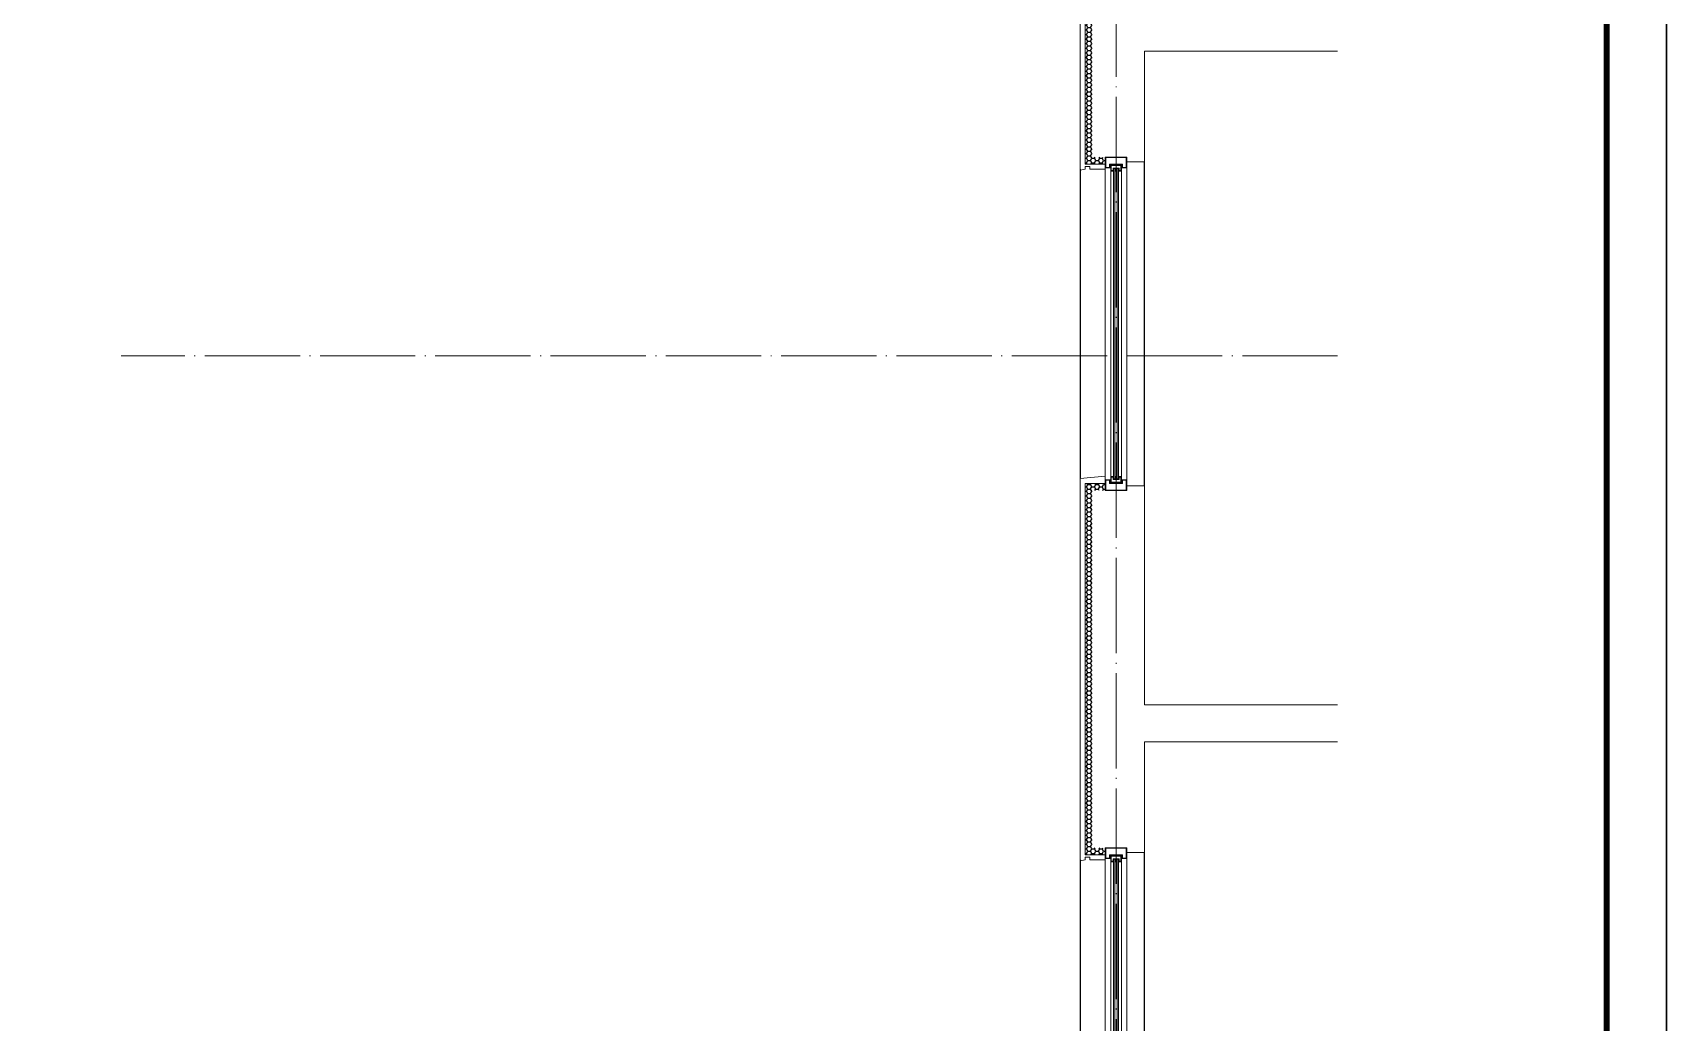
# Model space of a CAD drawing. Extents: x -518115 to 389031, y -231062 to 1628073.
# Drawn here: x 253822 to 260680, y -210503 to -206348 of the extents above; entities that cross this region are included whole.
import ezdxf

# ---------------------------------------------------------------- set-up
doc = ezdxf.new("R2010")
doc.units = 0
doc.header["$LTSCALE"] = 1000
doc.header["$MEASUREMENT"] = 0
doc.linetypes.add('DOTE', pattern=[2.42, 2, -0.2, 0.02, -0.2])
for name, color, linetype, lineweight in [('DOTE', 19, 'DOTE', 9), ('PUB_HATCH', 8, 'Continuous', 9), ('S_WINDOW', 144, 'Continuous', 15), ('内粉刷', 37, 'Continuous', 9), ('细细', 250, 'Continuous', 0)]:
    doc.layers.add(name, color=color, linetype=linetype, lineweight=lineweight)
doc.layers.add('yichutu', color=7, linetype='Continuous', true_color=0xffffff, plot=False)
for name, color, linetype in [('图框', 140, 'Continuous'), ('看线', 251, 'Continuous'), ('立面-看线', 251, 'Continuous')]:
    doc.layers.add(name, color=color, linetype=linetype)
pattern_1 = [(315, (-218910.2607, -140541.0897), (-1.767766953, -1.767766953), []), (315, (-218909.0822, -140541.0897), (-1.767766953, -1.767766953), [])]
pattern_2 = [(315, (-218910.2607, -141979.3279), (-1.767766953, -1.767766953), []), (315, (-218909.0822, -141979.3279), (-1.767766953, -1.767766953), [])]

# ---------------------------------------------------------------- blocks, each defined once
blk = doc.blocks.new('GFDDDDRG')
at = {"layer": '图框'}
blk.add_lwpolyline([(923310, -107437), (923310, -159999), (893610, -159999), (893610, -107437)], close=True, dxfattribs=at)
blk.add_lwpolyline([(923310, -107437), (923310, -159999), (893610, -159999), (893610, -107437)], close=True, dxfattribs=at)
at = {"layer": '图框', "const_width": 50}
blk.add_lwpolyline([(894110, -159499), (922810, -159499), (922810, -108687), (894110, -108687)], close=True, dxfattribs=at)
blk = doc.blocks.new('yct-1051-594-26275-14850-25-1002.0')
at = {"layer": 'yichutu', "color": 7, "true_color": 0xffffff}
blk.add_lwpolyline([(0, 0), (0, 14850), (26275, 14850), (26275, 0)], close=True, dxfattribs=at)
blk = doc.blocks.new('zrszerf')
at = {"layer": '细细'}
h = blk.add_hatch(dxfattribs=at)
h.set_pattern_fill('金属', color=256, style=0)
h.set_pattern_definition(pattern_1)
h.paths.add_polyline_path([(257694.9, 608543.3), (257714.9, 608543.3), (257714.9, 608556.8), (257764.9, 608556.8), (257764.9, 608543.3), (257784.9, 608543.3), (257784.9, 608588.3), (257694.9, 608588.3)])
h.paths.add_polyline_path([(257712.9, 608558.8), (257712.9, 608545.3), (257696.9, 608545.3), (257696.9, 608586.3), (257782.9, 608586.3), (257782.9, 608545.3), (257766.9, 608545.3), (257766.9, 608558.8)], flags=16)
h = blk.add_hatch(dxfattribs=at)
h.set_pattern_fill('金属', color=256, style=0)
h.set_pattern_definition(pattern_1)
h.paths.add_polyline_path([(257762.4, 608554.8), (257762.4, 608529.8), (257750.4, 608529.8), (257750.4, 608539.8), (257729.4, 608539.8), (257729.4, 608529.8), (257717.4, 608529.8), (257717.4, 608554.8)])
h.paths.add_polyline_path([(257719.4, 608552.8), (257719.4, 608531.8), (257727.4, 608531.8), (257727.4, 608541.8), (257752.4, 608541.8), (257752.4, 608531.8), (257760.4, 608531.8), (257760.4, 608552.8)], flags=16)
h = blk.add_hatch(color=256, dxfattribs=at)
edge = h.paths.add_edge_path()
edge.add_line((257735.4, 608539.8), (257735.4, 608527.8))
edge.add_arc((257739.9, 608519.5), 9.44, 61.51755, 118.48245, ccw=False)
edge.add_line((257744.4, 608527.8), (257744.4, 608539.8))
edge.add_arc((257739.9, 608548.1), 9.44, 241.51755, 298.48245, ccw=False)
h = blk.add_hatch(dxfattribs=at)
h.set_pattern_fill('金属', color=256, style=0)
h.set_pattern_definition(pattern_2)
h.paths.add_polyline_path([(257762.4, 607221.8), (257762.4, 607246.8), (257750.4, 607246.8), (257750.4, 607236.8), (257729.4, 607236.8), (257729.4, 607246.8), (257717.4, 607246.8), (257717.4, 607221.8)])
h.paths.add_polyline_path([(257719.4, 607223.8), (257719.4, 607244.8), (257727.4, 607244.8), (257727.4, 607234.8), (257752.4, 607234.8), (257752.4, 607244.8), (257760.4, 607244.8), (257760.4, 607223.8)], flags=16)
h = blk.add_hatch(color=256, dxfattribs=at)
edge = h.paths.add_edge_path()
edge.add_line((257735.4, 607236.8), (257735.4, 607248.8))
edge.add_arc((257739.9, 607257.1), 9.44, 241.51755, 298.48245)
edge.add_line((257744.4, 607248.8), (257744.4, 607236.8))
edge.add_arc((257739.9, 607228.5), 9.44, 61.51755, 118.48245)
h = blk.add_hatch(dxfattribs=at)
h.set_pattern_fill('金属', color=256, style=0)
h.set_pattern_definition(pattern_2)
h.paths.add_polyline_path([(257694.9, 607233.3), (257714.9, 607233.3), (257714.9, 607219.8), (257764.9, 607219.8), (257764.9, 607233.3), (257784.9, 607233.3), (257784.9, 607188.3), (257694.9, 607188.3)])
h.paths.add_polyline_path([(257712.9, 607217.8), (257712.9, 607231.3), (257696.9, 607231.3), (257696.9, 607190.3), (257782.9, 607190.3), (257782.9, 607231.3), (257766.9, 607231.3), (257766.9, 607217.8)], flags=16)
at = {"layer": 'S_WINDOW'}
for p, q in [((257694.9, 607233.3), (257694.9, 608543.3)), ((257717.4, 607246.8), (257717.4, 608529.8)), ((257762.4, 607246.8), (257762.4, 608529.8)), ((257784.9, 607233.3), (257784.9, 608543.3))]:
    blk.add_line(p, q, dxfattribs=at)
for points in [[(257784.9, 608588.3), (257784.9, 608543.3), (257764.9, 608543.3), (257764.9, 608556.8), (257714.9, 608556.8), (257714.9, 608543.3), (257694.9, 608543.3), (257694.9, 608588.3)], [(257782.9, 608586.3), (257782.9, 608545.3), (257766.9, 608545.3), (257766.9, 608558.8), (257712.9, 608558.8), (257712.9, 608545.3), (257696.9, 608545.3), (257696.9, 608586.3)], [(257762.4, 608554.8), (257762.4, 608529.8), (257750.4, 608529.8), (257750.4, 608539.8), (257729.4, 608539.8), (257729.4, 608529.8), (257717.4, 608529.8), (257717.4, 608554.8)], [(257760.4, 608552.8), (257760.4, 608531.8), (257752.4, 608531.8), (257752.4, 608541.8), (257727.4, 608541.8), (257727.4, 608531.8), (257719.4, 608531.8), (257719.4, 608552.8)], [(257762.4, 607221.8), (257762.4, 607246.8), (257750.4, 607246.8), (257750.4, 607236.8), (257729.4, 607236.8), (257729.4, 607246.8), (257717.4, 607246.8), (257717.4, 607221.8)], [(257760.4, 607223.8), (257760.4, 607244.8), (257752.4, 607244.8), (257752.4, 607234.8), (257727.4, 607234.8), (257727.4, 607244.8), (257719.4, 607244.8), (257719.4, 607223.8)], [(257784.9, 607188.3), (257784.9, 607233.3), (257764.9, 607233.3), (257764.9, 607219.8), (257714.9, 607219.8), (257714.9, 607233.3), (257694.9, 607233.3), (257694.9, 607188.3)], [(257782.9, 607190.3), (257782.9, 607231.3), (257766.9, 607231.3), (257766.9, 607217.8), (257712.9, 607217.8), (257712.9, 607231.3), (257696.9, 607231.3), (257696.9, 607190.3)]]:
    blk.add_lwpolyline(points, close=True, dxfattribs=at)
at = {"layer": '细细'}
for points in [[(257729.4, 608529.8), (257729.4, 607246.8)], [(257735.4, 607248.8), (257735.4, 608539.8)], [(257744.4, 607248.8), (257744.4, 608539.8)], [(257750.4, 608529.8), (257750.4, 607246.8)]]:
    blk.add_lwpolyline(points, dxfattribs=at)
for points in [[(257735.4, 608539.8), (257735.4, 608527.8, -0.253805), (257744.4, 608527.8), (257744.4, 608539.8, -0.253805)], [(257735.4, 607236.8), (257735.4, 607248.8, 0.253805), (257744.4, 607248.8), (257744.4, 607236.8, 0.253805)]]:
    blk.add_lwpolyline(points, format="xyb", close=True, dxfattribs=at)

msp = doc.modelspace()

# ---------------------------------------------------------------- hatches: boundary and pattern name
at = {"layer": '立面-看线'}
h = msp.add_hatch(dxfattribs=at)
h.set_pattern_fill('HONEY', color=256, scale=7)
h.set_pattern_definition([(0, (-552782.956, -591716.951), (16.66875, 9.623705), [11.1125, -22.225]), (120, (-552782.956, -591716.951), (-16.66874801, 9.62370845), [11.1125, -22.225]), (60, (-552782.956, -591716.951), (1.99e-06, 19.24741345), [-22.225, 11.1125])])
h.paths.add_polyline_path([(258240.3, -206270), (258270.3, -206270), (258270.3, -206870), (258325.3, -206870), (258325.3, -206900), (258240.3, -206900)])
h = msp.add_hatch(dxfattribs=at)
h.set_pattern_fill('HONEY', color=256, scale=7)
h.set_pattern_definition([(0, (-552782.979, -594616.953), (16.66875, 9.623705), [11.1125, -22.225]), (120, (-552782.979, -594616.953), (-16.66874801, 9.62370845), [11.1125, -22.225]), (60, (-552782.979, -594616.953), (1.99e-06, 19.24741345), [-22.225, 11.1125])])
h.paths.add_polyline_path([(258240.3, -209170), (258270.3, -209170), (258270.3, -208270), (258325.3, -208270), (258325.3, -208240), (258240.3, -208240)])
h = msp.add_hatch(dxfattribs=at)
h.set_pattern_fill('HONEY', color=256, scale=7)
h.set_pattern_definition([(0, (-552782.956, -594616.951), (16.66875, 9.623705), [11.1125, -22.225]), (120, (-552782.956, -594616.951), (-16.66874801, 9.62370845), [11.1125, -22.225]), (60, (-552782.956, -594616.951), (1.99e-06, 19.24741345), [-22.225, 11.1125])])
h.paths.add_polyline_path([(258240.3, -209170), (258270.3, -209170), (258270.3, -209770), (258325.3, -209770), (258325.3, -209800), (258240.3, -209800)])

# ---------------------------------------------------------------- linework, layer by layer
at = {"layer": 'DOTE', "linetype": 'DOTE', "ltscale": 0.2}
for p, q in [((258370.3, -197905), (258370.3, -217505)), ((259300.5, -207705), (254193.3, -207705)), ((259300.5, -207705), (254193.3, -207705))]:
    msp.add_line(p, q, dxfattribs=at)
at = {"layer": 'PUB_HATCH', "color": 215, "true_color": 0xa953a0}
for points in [[(258325.3, -205340), (258240.3, -205340), (258240.3, -206900), (258325.3, -206900)], [(258325.3, -208240), (258240.3, -208240), (258240.3, -209800), (258325.3, -209800)]]:
    msp.add_lwpolyline(points, dxfattribs=at)
at = {"layer": '内粉刷'}
for p, q in [((258490.3, -206425), (259300.5, -206425)), ((259300.5, -209170), (258490.3, -209170)), ((258490.3, -209325), (259300.5, -209325))]:
    msp.add_line(p, q, dxfattribs=at)
for points in [[(258325.3, -205310), (258220.3, -205320), (258220.3, -206920)], [(258415.3, -206890), (258490.3, -206890), (258490.3, -206425)], [(258260.3, -206920), (258260.3, -206910), (258240.3, -206910), (258240.3, -206920), (258220.3, -206925), (258220.3, -206920)], [(258260.3, -206920), (258325.3, -206920)], [(258325.3, -208210), (258220.3, -208220), (258220.3, -209820)], [(258415.3, -208250), (258490.3, -208250), (258490.3, -209170)], [(258415.3, -209790), (258490.3, -209790), (258490.3, -209325)], [(258260.3, -209820), (258260.3, -209810), (258240.3, -209810), (258240.3, -209820), (258220.3, -209825), (258220.3, -209820)], [(258260.3, -209820), (258325.3, -209820)]]:
    msp.add_lwpolyline(points, dxfattribs=at)
at = {"layer": '看线'}
for p, q in [((258490.3, -208250), (258490.3, -206890)), ((258220.3, -206920), (258220.3, -208220)), ((258490.3, -211150), (258490.3, -209790)), ((258220.3, -209820), (258220.3, -211120))]:
    msp.add_line(p, q, dxfattribs=at)

# ---------------------------------------------------------------- block references
at = {"xscale": 0.5, "yscale": 0.5, "zscale": 0.5}
msp.add_blockref('GFDDDDRG', (-200974.4, -141678.5), dxfattribs=at)
at = {"xscale": -1}
for p in [(516110.2, -815458.3), (516110.2, -818358.3)]:
    msp.add_blockref('zrszerf', p, dxfattribs=at)
at = {"layer": 'yichutu', "rotation": 270}
msp.add_blockref('yct-1051-594-26275-14850-25-1002.0', (245830.5, -195397), dxfattribs=at)

doc.saveas('drawing.dxf')
